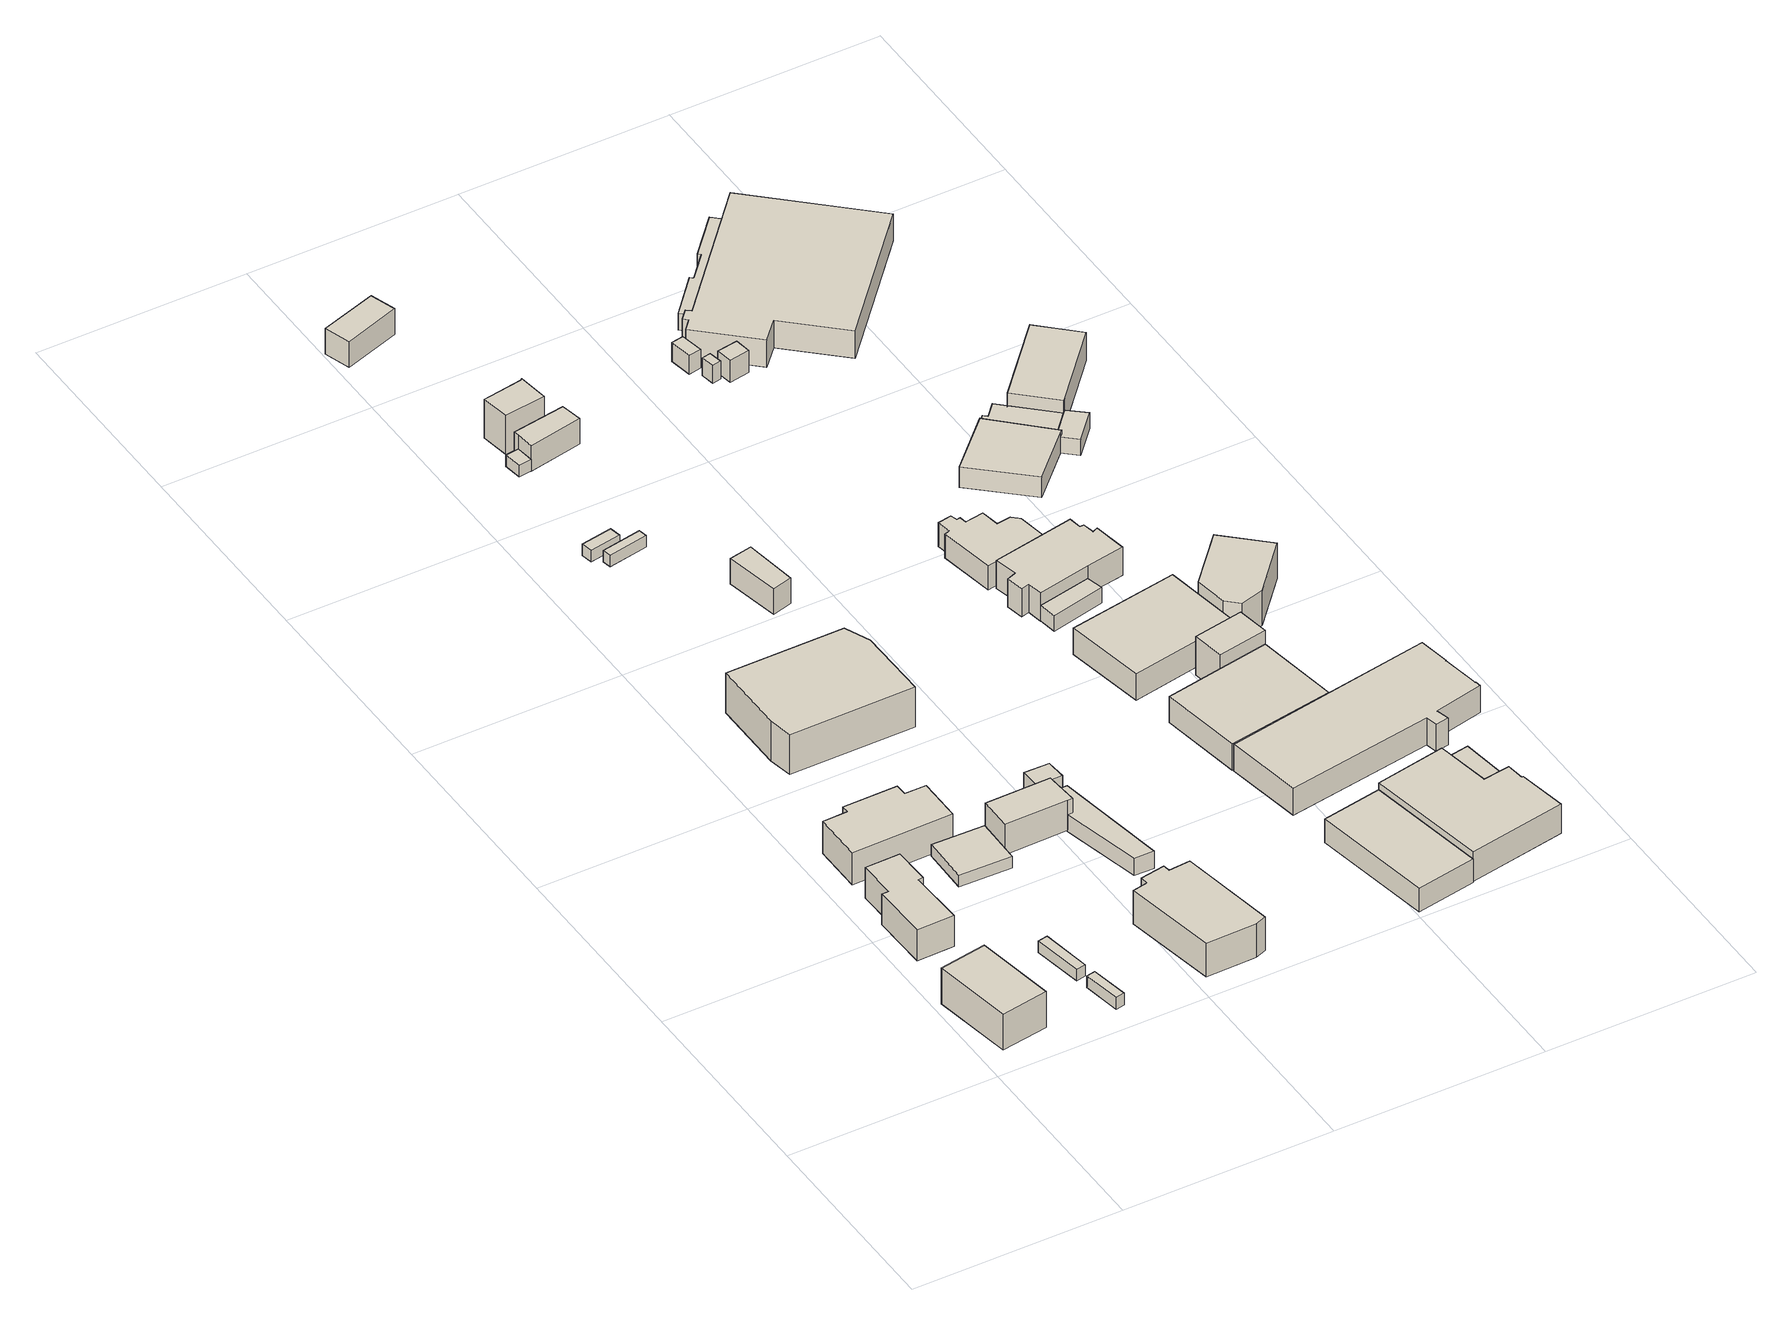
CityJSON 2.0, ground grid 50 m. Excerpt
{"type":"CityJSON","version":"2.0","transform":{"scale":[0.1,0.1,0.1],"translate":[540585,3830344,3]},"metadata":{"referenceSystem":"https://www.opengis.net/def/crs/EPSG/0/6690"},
"CityObjects":{
"building1":{"type":"Building","attributes":{"class":"3001","measuredHeight":9.4,"BuildingDetailAttribute.specifiedBuildingCoverageRate":0.6,"BuildingDetailAttribute.surveyYear":2017,"BuildingTsunamiRiskAttribute.description":"1","BuildingTsunamiRiskAttribute.rank":"1","BuildingTsunamiRiskAttribute.depth":0.01,"BuildingHighTideRiskAttribute.description":"1","BuildingHighTideRiskAttribute.rank":"2","BuildingHighTideRiskAttribute.depth":2.02,"BuildingIDAttribute.prefecture":"27","BuildingIDAttribute.city":"27125"},"geometry":[{"type":"Solid","lod":"1","boundaries":[[[[0,1,2,3]],[[2,4,5,3]],[[1,6,4,2]],[[0,7,6,1]],[[3,5,7,0]],[[4,6,7,5]]]]}]},
"building2":{"type":"Building","attributes":{"計測周辺長":65.52,"1/2500図郭":93,"区名":"住之江区","町丁目名称":"南港東２丁目","街区番号":1,"class":"3001","usage":"402","measuredHeight":8.1,"storeysAboveGround":2,"BuildingDetailAttribute.buildingRoofEdgeArea":196.67,"BuildingDetailAttribute.buildingStructureType":"610","BuildingDetailAttribute.buildingStructureOrgType":"2","BuildingDetailAttribute.detailedUsage":"1240","BuildingDetailAttribute.specifiedBuildingCoverageRate":0.6,"BuildingDetailAttribute.surveyYear":2017,"BuildingHighTideRiskAttribute.description":"1","BuildingHighTideRiskAttribute.rank":"2","BuildingHighTideRiskAttribute.depth":1.83,"BuildingIDAttribute.prefecture":"27","BuildingIDAttribute.city":"27125"},"geometry":[{"type":"Solid","lod":"1","boundaries":[[[[8,9,10,11,12,13,14,15]],[[14,16,17,15]],[[13,18,16,14]],[[12,19,18,13]],[[11,20,19,12]],[[10,21,20,11]],[[9,22,21,10]],[[8,23,22,9]],[[15,17,23,8]],[[16,18,19,20,21,22,23,17]]]]}]},
"building3":{"type":"Building","attributes":{"class":"3001","measuredHeight":3.2,"BuildingDetailAttribute.specifiedBuildingCoverageRate":0.6,"BuildingDetailAttribute.surveyYear":2017,"BuildingHighTideRiskAttribute.description":"1","BuildingHighTideRiskAttribute.rank":"2","BuildingHighTideRiskAttribute.depth":1.94,"BuildingIDAttribute.prefecture":"27","BuildingIDAttribute.city":"27125"},"geometry":[{"type":"Solid","lod":"1","boundaries":[[[[24,25,26,27]],[[26,28,29,27]],[[25,30,28,26]],[[24,31,30,25]],[[27,29,31,24]],[[28,30,31,29]]]]}]},
"building4":{"type":"Building","attributes":{"class":"3001","BuildingDetailAttribute.specifiedBuildingCoverageRate":0.6,"BuildingDetailAttribute.surveyYear":2017,"BuildingTsunamiRiskAttribute.description":"1","BuildingTsunamiRiskAttribute.rank":"1","BuildingTsunamiRiskAttribute.depth":0.05,"BuildingHighTideRiskAttribute.description":"1","BuildingHighTideRiskAttribute.rank":"2","BuildingHighTideRiskAttribute.depth":2.02,"BuildingIDAttribute.prefecture":"27","BuildingIDAttribute.city":"27125"},"geometry":[{"type":"Solid","lod":"1","boundaries":[[[[32,33,34,35]],[[34,36,37,35]],[[33,38,36,34]],[[32,39,38,33]],[[35,37,39,32]],[[36,38,39,37]]]]}]},
"building5":{"type":"Building","attributes":{"class":"3001","measuredHeight":8.5,"BuildingDetailAttribute.specifiedBuildingCoverageRate":0.6,"BuildingDetailAttribute.surveyYear":2017,"BuildingTsunamiRiskAttribute.description":"1","BuildingTsunamiRiskAttribute.rank":"1","BuildingTsunamiRiskAttribute.depth":0.13,"BuildingHighTideRiskAttribute.description":"1","BuildingHighTideRiskAttribute.rank":"2","BuildingHighTideRiskAttribute.depth":1.98,"BuildingIDAttribute.prefecture":"27","BuildingIDAttribute.city":"27125"},"geometry":[{"type":"Solid","lod":"1","boundaries":[[[[40,41,42,43,44,45,46,47]],[[46,48,49,47]],[[45,50,48,46]],[[44,51,50,45]],[[43,52,51,44]],[[42,53,52,43]],[[41,54,53,42]],[[40,55,54,41]],[[47,49,55,40]],[[48,50,51,52,53,54,55,49]]]]}]},
"building6":{"type":"Building","attributes":{"class":"3001","BuildingDetailAttribute.specifiedBuildingCoverageRate":0.6,"BuildingDetailAttribute.surveyYear":2017,"BuildingTsunamiRiskAttribute.description":"1","BuildingTsunamiRiskAttribute.rank":"1","BuildingTsunamiRiskAttribute.depth":0.12,"BuildingHighTideRiskAttribute.description":"1","BuildingHighTideRiskAttribute.rank":"2","BuildingHighTideRiskAttribute.depth":2.12,"BuildingIDAttribute.prefecture":"27","BuildingIDAttribute.city":"27125"},"geometry":[{"type":"Solid","lod":"1","boundaries":[[[[56,57,58,59]],[[58,60,61,59]],[[57,62,60,58]],[[56,63,62,57]],[[59,61,63,56]],[[60,62,63,61]]]]}]},
"building7":{"type":"Building","attributes":{"計測周辺長":106.14,"1/2500図郭":93,"区名":"住之江区","町丁目名称":"南港東２丁目","街区番号":1,"class":"3001","usage":"431","measuredHeight":10.5,"storeysAboveGround":2,"BuildingDetailAttribute.buildingRoofEdgeArea":721.87,"BuildingDetailAttribute.buildingStructureType":"610","BuildingDetailAttribute.buildingStructureOrgType":"2","BuildingDetailAttribute.detailedUsage":"1720","BuildingDetailAttribute.specifiedBuildingCoverageRate":0.6,"BuildingDetailAttribute.surveyYear":2017,"BuildingTsunamiRiskAttribute.description":"1","BuildingTsunamiRiskAttribute.rank":"1","BuildingTsunamiRiskAttribute.depth":0.16,"BuildingHighTideRiskAttribute.description":"1","BuildingHighTideRiskAttribute.rank":"2","BuildingHighTideRiskAttribute.depth":2.16,"BuildingIDAttribute.prefecture":"27","BuildingIDAttribute.city":"27125"},"geometry":[{"type":"Solid","lod":"1","boundaries":[[[[64,65,66,67,68,69]],[[68,70,71,69]],[[67,72,70,68]],[[66,73,72,67]],[[65,74,73,66]],[[64,75,74,65]],[[69,71,75,64]],[[70,72,73,74,75,71]]]]}]},
"building8":{"type":"Building","attributes":{"計測周辺長":80.01,"1/2500図郭":93,"区名":"住之江区","町丁目名称":"南港東２丁目","街区番号":1,"class":"3001","usage":"402","measuredHeight":8.8,"storeysAboveGround":1,"BuildingDetailAttribute.buildingRoofEdgeArea":364.06,"BuildingDetailAttribute.buildingStructureType":"610","BuildingDetailAttribute.buildingStructureOrgType":"2","BuildingDetailAttribute.detailedUsage":"1240","BuildingDetailAttribute.specifiedBuildingCoverageRate":0.6,"BuildingDetailAttribute.surveyYear":2017,"BuildingTsunamiRiskAttribute.description":"1","BuildingTsunamiRiskAttribute.rank":"1","BuildingTsunamiRiskAttribute.depth":0.03,"BuildingHighTideRiskAttribute.description":"1","BuildingHighTideRiskAttribute.rank":"2","BuildingHighTideRiskAttribute.depth":2.03,"BuildingIDAttribute.prefecture":"27","BuildingIDAttribute.city":"27125"},"geometry":[{"type":"Solid","lod":"1","boundaries":[[[[76,77,78,79,80,81,82,83,84]],[[83,85,86,84]],[[82,87,85,83]],[[81,88,87,82]],[[80,89,88,81]],[[79,90,89,80]],[[78,91,90,79]],[[77,92,91,78]],[[76,93,92,77]],[[84,86,93,76]],[[85,87,88,89,90,91,92,93,86]]]]}]},
"building9":{"type":"Building","attributes":{"計測周辺長":47.77,"1/2500図郭":93,"区名":"住之江区","町丁目名称":"南港東２丁目","街区番号":1,"class":"3001","usage":"402","measuredHeight":7.9,"storeysAboveGround":2,"BuildingDetailAttribute.buildingRoofEdgeArea":127,"BuildingDetailAttribute.buildingStructureType":"610","BuildingDetailAttribute.buildingStructureOrgType":"2","BuildingDetailAttribute.detailedUsage":"1240","BuildingDetailAttribute.specifiedBuildingCoverageRate":0.6,"BuildingDetailAttribute.surveyYear":2017,"BuildingTsunamiRiskAttribute.description":"1","BuildingTsunamiRiskAttribute.rank":"1","BuildingTsunamiRiskAttribute.depth":0.14,"BuildingHighTideRiskAttribute.description":"1","BuildingHighTideRiskAttribute.rank":"2","BuildingHighTideRiskAttribute.depth":2.15,"BuildingIDAttribute.prefecture":"27","BuildingIDAttribute.city":"27125"},"geometry":[{"type":"Solid","lod":"1","boundaries":[[[[94,95,96,97,98]],[[97,99,100,98]],[[96,101,99,97]],[[95,102,101,96]],[[94,103,102,95]],[[98,100,103,94]],[[99,101,102,103,100]]]]}]},
"building10":{"type":"Building","attributes":{"class":"3001","BuildingDetailAttribute.specifiedBuildingCoverageRate":0.6,"BuildingDetailAttribute.surveyYear":2017,"BuildingTsunamiRiskAttribute.description":"1","BuildingTsunamiRiskAttribute.rank":"1","BuildingTsunamiRiskAttribute.depth":0.18,"BuildingHighTideRiskAttribute.description":"1","BuildingHighTideRiskAttribute.rank":"2","BuildingHighTideRiskAttribute.depth":2.16,"BuildingIDAttribute.prefecture":"27","BuildingIDAttribute.city":"27125"},"geometry":[{"type":"Solid","lod":"1","boundaries":[[[[104,105,106,107]],[[106,108,109,107]],[[105,110,108,106]],[[104,111,110,105]],[[107,109,111,104]],[[108,110,111,109]]]]}]},
"building11":{"type":"Building","attributes":{"計測周辺長":65.31,"1/2500図郭":93,"区名":"住之江区","町丁目名称":"南港東２丁目","街区番号":1,"class":"3003","usage":"402","measuredHeight":4.4,"storeysAboveGround":1,"BuildingDetailAttribute.buildingRoofEdgeArea":138.44,"BuildingDetailAttribute.buildingStructureType":"610","BuildingDetailAttribute.buildingStructureOrgType":"2","BuildingDetailAttribute.detailedUsage":"1240","BuildingDetailAttribute.specifiedBuildingCoverageRate":0.6,"BuildingDetailAttribute.surveyYear":2017,"BuildingTsunamiRiskAttribute.description":"1","BuildingTsunamiRiskAttribute.rank":"1","BuildingTsunamiRiskAttribute.depth":0.28,"BuildingHighTideRiskAttribute.description":"1","BuildingHighTideRiskAttribute.rank":"2","BuildingHighTideRiskAttribute.depth":2.29,"BuildingIDAttribute.prefecture":"27","BuildingIDAttribute.city":"27125"},"geometry":[{"type":"Solid","lod":"1","boundaries":[[[[112,113,114,115,116,117]],[[116,118,119,117]],[[115,120,118,116]],[[114,121,120,115]],[[113,122,121,114]],[[112,123,122,113]],[[117,119,123,112]],[[118,120,121,122,123,119]]]]}]},
"building12":{"type":"Building","attributes":{"計測周辺長":22.01,"1/2500図郭":93,"区名":"住之江区","町丁目名称":"南港東２丁目","街区番号":1,"class":"3001","usage":"401","measuredHeight":7.2,"storeysAboveGround":2,"BuildingDetailAttribute.buildingRoofEdgeArea":29.84,"BuildingDetailAttribute.buildingStructureType":"610","BuildingDetailAttribute.buildingStructureOrgType":"2","BuildingDetailAttribute.detailedUsage":"1310","BuildingDetailAttribute.specifiedBuildingCoverageRate":0.6,"BuildingDetailAttribute.surveyYear":2017,"BuildingTsunamiRiskAttribute.description":"1","BuildingTsunamiRiskAttribute.rank":"1","BuildingTsunamiRiskAttribute.depth":0.37,"BuildingHighTideRiskAttribute.description":"1","BuildingHighTideRiskAttribute.rank":"2","BuildingHighTideRiskAttribute.depth":2.38,"BuildingIDAttribute.prefecture":"27","BuildingIDAttribute.city":"27125"},"geometry":[{"type":"Solid","lod":"1","boundaries":[[[[124,125,126,127]],[[126,128,129,127]],[[125,130,128,126]],[[124,131,130,125]],[[127,129,131,124]],[[128,130,131,129]]]]}]},
"building13":{"type":"Building","attributes":{"class":"3001","BuildingDetailAttribute.specifiedBuildingCoverageRate":0.6,"BuildingDetailAttribute.surveyYear":2017,"BuildingTsunamiRiskAttribute.description":"1","BuildingTsunamiRiskAttribute.rank":"1","BuildingTsunamiRiskAttribute.depth":0.21,"BuildingHighTideRiskAttribute.description":"1","BuildingHighTideRiskAttribute.rank":"2","BuildingHighTideRiskAttribute.depth":2.2,"BuildingIDAttribute.prefecture":"27","BuildingIDAttribute.city":"27125"},"geometry":[{"type":"Solid","lod":"1","boundaries":[[[[132,133,134,135]],[[134,136,137,135]],[[133,138,136,134]],[[132,139,138,133]],[[135,137,139,132]],[[136,138,139,137]]]]}]},
"building14":{"type":"Building","attributes":{"class":"3001","BuildingDetailAttribute.specifiedBuildingCoverageRate":0.6,"BuildingDetailAttribute.surveyYear":2017,"BuildingTsunamiRiskAttribute.description":"1","BuildingTsunamiRiskAttribute.rank":"1","BuildingTsunamiRiskAttribute.depth":0.36,"BuildingHighTideRiskAttribute.description":"1","BuildingHighTideRiskAttribute.rank":"2","BuildingHighTideRiskAttribute.depth":2.37,"BuildingIDAttribute.prefecture":"27","BuildingIDAttribute.city":"27125"},"geometry":[{"type":"Solid","lod":"1","boundaries":[[[[140,141,142,143]],[[142,144,145,143]],[[141,146,144,142]],[[140,147,146,141]],[[143,145,147,140]],[[144,146,147,145]]]]}]},
"building15":{"type":"Building","attributes":{"class":"3001","BuildingDetailAttribute.specifiedBuildingCoverageRate":0.6,"BuildingDetailAttribute.surveyYear":2017,"BuildingTsunamiRiskAttribute.description":"1","BuildingTsunamiRiskAttribute.rank":"1","BuildingTsunamiRiskAttribute.depth":0.3,"BuildingHighTideRiskAttribute.description":"1","BuildingHighTideRiskAttribute.rank":"2","BuildingHighTideRiskAttribute.depth":2.23,"BuildingIDAttribute.prefecture":"27","BuildingIDAttribute.city":"27125"},"geometry":[{"type":"Solid","lod":"1","boundaries":[[[[148,149,150,151]],[[150,152,153,151]],[[149,154,152,150]],[[148,155,154,149]],[[151,153,155,148]],[[152,154,155,153]]]]}]},
"building16":{"type":"Building","attributes":{"計測周辺長":36.61,"1/2500図郭":93,"区名":"住之江区","町丁目名称":"南港東３丁目","街区番号":1,"class":"3001","usage":"401","measuredHeight":6.7,"storeysAboveGround":2,"BuildingDetailAttribute.buildingRoofEdgeArea":68.38,"BuildingDetailAttribute.buildingStructureType":"610","BuildingDetailAttribute.buildingStructureOrgType":"2","BuildingDetailAttribute.detailedUsage":"1310","BuildingDetailAttribute.specifiedBuildingCoverageRate":0.6,"BuildingDetailAttribute.surveyYear":2017,"BuildingTsunamiRiskAttribute.description":"1","BuildingTsunamiRiskAttribute.rank":"2","BuildingTsunamiRiskAttribute.depth":0.59,"BuildingHighTideRiskAttribute.description":"1","BuildingHighTideRiskAttribute.rank":"2","BuildingHighTideRiskAttribute.depth":2.61,"BuildingIDAttribute.prefecture":"27","BuildingIDAttribute.city":"27125"},"geometry":[{"type":"Solid","lod":"1","boundaries":[[[[156,157,158,159]],[[158,160,161,159]],[[157,162,160,158]],[[156,163,162,157]],[[159,161,163,156]],[[160,162,163,161]]]]}]},
"building17":{"type":"Building","attributes":{"計測周辺長":34.4,"1/2500図郭":93,"区名":"住之江区","町丁目名称":"南港東３丁目","街区番号":1,"class":"3002","usage":"401","measuredHeight":10.2,"storeysAboveGround":3,"BuildingDetailAttribute.buildingRoofEdgeArea":70.69,"BuildingDetailAttribute.buildingStructureType":"603","BuildingDetailAttribute.buildingStructureOrgType":"3","BuildingDetailAttribute.detailedUsage":"1310","BuildingDetailAttribute.specifiedBuildingCoverageRate":0.6,"BuildingDetailAttribute.surveyYear":2017,"BuildingTsunamiRiskAttribute.description":"1","BuildingTsunamiRiskAttribute.rank":"1","BuildingTsunamiRiskAttribute.depth":0.39,"BuildingHighTideRiskAttribute.description":"1","BuildingHighTideRiskAttribute.rank":"2","BuildingHighTideRiskAttribute.depth":2.32,"BuildingIDAttribute.prefecture":"27","BuildingIDAttribute.city":"27125"},"geometry":[{"type":"Solid","lod":"1","boundaries":[[[[164,165,166,167,168]],[[167,169,170,168]],[[166,171,169,167]],[[165,172,171,166]],[[164,173,172,165]],[[168,170,173,164]],[[169,171,172,173,170]]]]}]},
"building18":{"type":"Building","attributes":{"class":"3001","measuredHeight":6.8,"BuildingDetailAttribute.specifiedBuildingCoverageRate":0.6,"BuildingDetailAttribute.surveyYear":2017,"BuildingTsunamiRiskAttribute.description":"1","BuildingTsunamiRiskAttribute.rank":"1","BuildingTsunamiRiskAttribute.depth":0.29,"BuildingHighTideRiskAttribute.description":"1","BuildingHighTideRiskAttribute.rank":"2","BuildingHighTideRiskAttribute.depth":2.18,"BuildingIDAttribute.prefecture":"27","BuildingIDAttribute.city":"27125"},"geometry":[{"type":"Solid","lod":"1","boundaries":[[[[174,175,176,177]],[[176,178,179,177]],[[175,180,178,176]],[[174,181,180,175]],[[177,179,181,174]],[[178,180,181,179]]]]}]},
"building19":{"type":"Building","attributes":{"計測周辺長":36.96,"1/2500図郭":93,"区名":"住之江区","町丁目名称":"南港東３丁目","街区番号":1,"class":"3001","usage":"401","measuredHeight":6.8,"storeysAboveGround":2,"BuildingDetailAttribute.buildingRoofEdgeArea":70.9,"BuildingDetailAttribute.buildingStructureType":"610","BuildingDetailAttribute.buildingStructureOrgType":"2","BuildingDetailAttribute.detailedUsage":"1310","BuildingDetailAttribute.specifiedBuildingCoverageRate":0.6,"BuildingDetailAttribute.surveyYear":2017,"BuildingTsunamiRiskAttribute.description":"1","BuildingTsunamiRiskAttribute.rank":"1","BuildingTsunamiRiskAttribute.depth":0.43,"BuildingHighTideRiskAttribute.description":"1","BuildingHighTideRiskAttribute.rank":"2","BuildingHighTideRiskAttribute.depth":2.37,"BuildingIDAttribute.prefecture":"27","BuildingIDAttribute.city":"27125"},"geometry":[{"type":"Solid","lod":"1","boundaries":[[[[182,183,184,185,186]],[[185,187,188,186]],[[184,189,187,185]],[[183,190,189,184]],[[182,191,190,183]],[[186,188,191,182]],[[187,189,190,191,188]]]]}]},
"building20":{"type":"Building","attributes":{"計測周辺長":88.08,"1/2500図郭":93,"区名":"住之江区","町丁目名称":"南港東１丁目","街区番号":5,"class":"3003","usage":"402","measuredHeight":6.2,"storeysAboveGround":1,"BuildingDetailAttribute.buildingRoofEdgeArea":428.59,"BuildingDetailAttribute.buildingStructureType":"610","BuildingDetailAttribute.buildingStructureOrgType":"2","BuildingDetailAttribute.detailedUsage":"1240","BuildingDetailAttribute.specifiedBuildingCoverageRate":0.6,"BuildingDetailAttribute.surveyYear":2017,"BuildingTsunamiRiskAttribute.description":"1","BuildingTsunamiRiskAttribute.rank":"1","BuildingTsunamiRiskAttribute.depth":0.4,"BuildingHighTideRiskAttribute.description":"1","BuildingHighTideRiskAttribute.rank":"2","BuildingHighTideRiskAttribute.depth":2.47,"BuildingIDAttribute.prefecture":"27","BuildingIDAttribute.city":"27125"},"geometry":[{"type":"Solid","lod":"1","boundaries":[[[[192,193,194,195]],[[194,196,197,195]],[[193,198,196,194]],[[192,199,198,193]],[[195,197,199,192]],[[196,198,199,197]]]]}]},
"building21":{"type":"Building","attributes":{"計測周辺長":107.44,"1/2500図郭":93,"区名":"住之江区","町丁目名称":"南港東１丁目","街区番号":5,"class":"3001","usage":"431","measuredHeight":6.9,"storeysAboveGround":1,"BuildingDetailAttribute.buildingRoofEdgeArea":612.67,"BuildingDetailAttribute.buildingStructureType":"610","BuildingDetailAttribute.buildingStructureOrgType":"2","BuildingDetailAttribute.detailedUsage":"1720","BuildingDetailAttribute.specifiedBuildingCoverageRate":0.6,"BuildingDetailAttribute.surveyYear":2017,"BuildingTsunamiRiskAttribute.description":"1","BuildingTsunamiRiskAttribute.rank":"1","BuildingTsunamiRiskAttribute.depth":0.42,"BuildingHighTideRiskAttribute.description":"1","BuildingHighTideRiskAttribute.rank":"2","BuildingHighTideRiskAttribute.depth":2.44,"BuildingIDAttribute.prefecture":"27","BuildingIDAttribute.city":"27125"},"geometry":[{"type":"Solid","lod":"1","boundaries":[[[[200,201,202,203,204]],[[203,205,206,204]],[[202,207,205,203]],[[201,208,207,202]],[[200,209,208,201]],[[204,206,209,200]],[[205,207,208,209,206]]]]}]},
"building22":{"type":"Building","attributes":{"計測周辺長":34.72,"1/2500図郭":93,"区名":"住之江区","町丁目名称":"南港東１丁目","街区番号":5,"class":"3003","usage":"401","measuredHeight":4.1,"storeysAboveGround":1,"BuildingDetailAttribute.buildingRoofEdgeArea":55.41,"BuildingDetailAttribute.buildingStructureType":"610","BuildingDetailAttribute.buildingStructureOrgType":"2","BuildingDetailAttribute.detailedUsage":"1310","BuildingDetailAttribute.specifiedBuildingCoverageRate":0.6,"BuildingDetailAttribute.surveyYear":2017,"BuildingTsunamiRiskAttribute.description":"1","BuildingTsunamiRiskAttribute.rank":"1","BuildingTsunamiRiskAttribute.depth":0.37,"BuildingHighTideRiskAttribute.description":"1","BuildingHighTideRiskAttribute.rank":"2","BuildingHighTideRiskAttribute.depth":2.37,"BuildingIDAttribute.prefecture":"27","BuildingIDAttribute.city":"27125"},"geometry":[{"type":"Solid","lod":"1","boundaries":[[[[210,211,212,213]],[[212,214,215,213]],[[211,216,214,212]],[[210,217,216,211]],[[213,215,217,210]],[[214,216,217,215]]]]}]},
"building23":{"type":"Building","attributes":{"計測周辺長":91.74,"1/2500図郭":93,"区名":"住之江区","町丁目名称":"南港東１丁目","街区番号":5,"class":"3001","usage":"431","measuredHeight":6.9,"storeysAboveGround":1,"BuildingDetailAttribute.buildingRoofEdgeArea":513.31,"BuildingDetailAttribute.buildingStructureType":"610","BuildingDetailAttribute.buildingStructureOrgType":"2","BuildingDetailAttribute.detailedUsage":"1720","BuildingDetailAttribute.specifiedBuildingCoverageRate":0.6,"BuildingDetailAttribute.surveyYear":2017,"BuildingTsunamiRiskAttribute.description":"1","BuildingTsunamiRiskAttribute.rank":"1","BuildingTsunamiRiskAttribute.depth":0.36,"BuildingHighTideRiskAttribute.description":"1","BuildingHighTideRiskAttribute.rank":"2","BuildingHighTideRiskAttribute.depth":2.35,"BuildingIDAttribute.prefecture":"27","BuildingIDAttribute.city":"27125"},"geometry":[{"type":"Solid","lod":"1","boundaries":[[[[218,219,220,221]],[[220,222,223,221]],[[219,224,222,220]],[[218,225,224,219]],[[221,223,225,218]],[[222,224,225,223]]]]}]},
"building24":{"type":"Building","attributes":{"計測周辺長":63.36,"1/2500図郭":93,"区名":"住之江区","町丁目名称":"南港東１丁目","街区番号":5,"class":"3001","usage":"441","measuredHeight":6.3,"storeysAboveGround":1,"BuildingDetailAttribute.buildingRoofEdgeArea":196.64,"BuildingDetailAttribute.buildingStructureType":"610","BuildingDetailAttribute.buildingStructureOrgType":"2","BuildingDetailAttribute.detailedUsage":"1424","BuildingDetailAttribute.specifiedBuildingCoverageRate":0.6,"BuildingDetailAttribute.surveyYear":2017,"BuildingTsunamiRiskAttribute.description":"1","BuildingTsunamiRiskAttribute.rank":"2","BuildingTsunamiRiskAttribute.depth":0.59,"BuildingHighTideRiskAttribute.description":"1","BuildingHighTideRiskAttribute.rank":"2","BuildingHighTideRiskAttribute.depth":2.61,"BuildingIDAttribute.prefecture":"27","BuildingIDAttribute.city":"27125"},"geometry":[{"type":"Solid","lod":"1","boundaries":[[[[226,227,228,229,230,231,232,233,234,235,236,237,238]],[[237,239,240,238]],[[236,241,239,237]],[[235,242,241,236]],[[234,243,242,235]],[[233,244,243,234]],[[232,245,244,233]],[[231,246,245,232]],[[230,247,246,231]],[[229,248,247,230]],[[228,249,248,229]],[[227,250,249,228]],[[226,251,250,227]],[[238,240,251,226]],[[239,241,242,243,244,245,246,247,248,249,250,251,240]]]]}]},
"building25":{"type":"Building","attributes":{"計測周辺長":106.31,"1/2500図郭":93,"区名":"住之江区","町丁目名称":"南港東１丁目","街区番号":5,"class":"3001","usage":"402","measuredHeight":7.8,"storeysAboveGround":1,"BuildingDetailAttribute.buildingRoofEdgeArea":611.54,"BuildingDetailAttribute.buildingStructureType":"610","BuildingDetailAttribute.buildingStructureOrgType":"2","BuildingDetailAttribute.detailedUsage":"1240","BuildingDetailAttribute.specifiedBuildingCoverageRate":0.6,"BuildingDetailAttribute.surveyYear":2017,"BuildingTsunamiRiskAttribute.description":"1","BuildingTsunamiRiskAttribute.rank":"1","BuildingTsunamiRiskAttribute.depth":0.27,"BuildingHighTideRiskAttribute.description":"1","BuildingHighTideRiskAttribute.rank":"2","BuildingHighTideRiskAttribute.depth":2.25,"BuildingIDAttribute.prefecture":"27","BuildingIDAttribute.city":"27125"},"geometry":[{"type":"Solid","lod":"1","boundaries":[[[[252,253,254,255,256,257,258,259]],[[258,260,261,259]],[[257,262,260,258]],[[256,263,262,257]],[[255,264,263,256]],[[254,265,264,255]],[[253,266,265,254]],[[252,267,266,253]],[[259,261,267,252]],[[260,262,263,264,265,266,267,261]]]]}]},
"building26":{"type":"Building","attributes":{"計測周辺長":76.87,"1/2500図郭":93,"区名":"住之江区","町丁目名称":"南港東１丁目","街区番号":5,"class":"3001","usage":"401","measuredHeight":7.5,"storeysAboveGround":2,"BuildingDetailAttribute.buildingRoofEdgeArea":305.38,"BuildingDetailAttribute.buildingStructureType":"603","BuildingDetailAttribute.buildingStructureOrgType":"3","BuildingDetailAttribute.detailedUsage":"1310","BuildingDetailAttribute.specifiedBuildingCoverageRate":0.6,"BuildingDetailAttribute.surveyYear":2017,"BuildingTsunamiRiskAttribute.description":"1","BuildingTsunamiRiskAttribute.rank":"1","BuildingTsunamiRiskAttribute.depth":0.43,"BuildingHighTideRiskAttribute.description":"1","BuildingHighTideRiskAttribute.rank":"2","BuildingHighTideRiskAttribute.depth":2.44,"BuildingIDAttribute.prefecture":"27","BuildingIDAttribute.city":"27125"},"geometry":[{"type":"Solid","lod":"1","boundaries":[[[[268,269,270,271,272,273,274,275,276,277,278,279,280]],[[279,281,282,280]],[[278,283,281,279]],[[277,284,283,278]],[[276,285,284,277]],[[275,286,285,276]],[[274,287,286,275]],[[273,288,287,274]],[[272,289,288,273]],[[271,290,289,272]],[[270,291,290,271]],[[269,292,291,270]],[[268,293,292,269]],[[280,282,293,268]],[[281,283,284,285,286,287,288,289,290,291,292,293,282]]]]}]},
"building27":{"type":"Building","attributes":{"class":"3001","measuredHeight":5,"BuildingDetailAttribute.specifiedBuildingCoverageRate":0.6,"BuildingDetailAttribute.surveyYear":2017,"BuildingTsunamiRiskAttribute.description":"1","BuildingTsunamiRiskAttribute.rank":"2","BuildingTsunamiRiskAttribute.depth":0.69,"BuildingHighTideRiskAttribute.description":"1","BuildingHighTideRiskAttribute.rank":"2","BuildingHighTideRiskAttribute.depth":2.69,"BuildingIDAttribute.prefecture":"27","BuildingIDAttribute.city":"27125"},"geometry":[{"type":"Solid","lod":"1","boundaries":[[[[294,295,296,297]],[[296,298,299,297]],[[295,300,298,296]],[[294,301,300,295]],[[297,299,301,294]],[[298,300,301,299]]]]}]},
"building28":{"type":"Building","attributes":{"class":"3001","measuredHeight":4.7,"BuildingDetailAttribute.specifiedBuildingCoverageRate":0.6,"BuildingDetailAttribute.surveyYear":2017,"BuildingTsunamiRiskAttribute.description":"1","BuildingTsunamiRiskAttribute.rank":"2","BuildingTsunamiRiskAttribute.depth":0.69,"BuildingHighTideRiskAttribute.description":"1","BuildingHighTideRiskAttribute.rank":"2","BuildingHighTideRiskAttribute.depth":2.69,"BuildingIDAttribute.prefecture":"27","BuildingIDAttribute.city":"27125"},"geometry":[{"type":"Solid","lod":"1","boundaries":[[[[302,303,304,305]],[[304,306,307,305]],[[303,308,306,304]],[[302,309,308,303]],[[305,307,309,302]],[[306,308,309,307]]]]}]},
"building29":{"type":"Building","attributes":{"計測周辺長":107.44,"1/2500図郭":93,"区名":"住之江区","町丁目名称":"南港東１丁目","街区番号":5,"class":"3001","usage":"431","measuredHeight":10.2,"storeysAboveGround":1,"BuildingDetailAttribute.buildingRoofEdgeArea":612.67,"BuildingDetailAttribute.buildingStructureType":"610","BuildingDetailAttribute.buildingStructureOrgType":"2","BuildingDetailAttribute.detailedUsage":"1720","BuildingDetailAttribute.specifiedBuildingCoverageRate":0.6,"BuildingDetailAttribute.surveyYear":2017,"BuildingTsunamiRiskAttribute.description":"1","BuildingTsunamiRiskAttribute.rank":"1","BuildingTsunamiRiskAttribute.depth":0.24,"BuildingHighTideRiskAttribute.description":"1","BuildingHighTideRiskAttribute.rank":"2","BuildingHighTideRiskAttribute.depth":2.25,"BuildingIDAttribute.prefecture":"27","BuildingIDAttribute.city":"27125"},"geometry":[{"type":"Solid","lod":"1","boundaries":[[[[310,311,312,313]],[[312,314,315,313]],[[311,316,314,312]],[[310,317,316,311]],[[313,315,317,310]],[[314,316,317,315]]]]}]},
"building30":{"type":"Building","attributes":{"計測周辺長":143.97,"1/2500図郭":93,"区名":"住之江区","町丁目名称":"南港東１丁目","街区番号":5,"class":"3001","usage":"431","measuredHeight":7.1,"storeysAboveGround":1,"BuildingDetailAttribute.buildingRoofEdgeArea":956.56,"BuildingDetailAttribute.buildingStructureType":"610","BuildingDetailAttribute.buildingStructureOrgType":"2","BuildingDetailAttribute.detailedUsage":"1720","BuildingDetailAttribute.specifiedBuildingCoverageRate":0.6,"BuildingDetailAttribute.surveyYear":2017,"BuildingTsunamiRiskAttribute.description":"1","BuildingTsunamiRiskAttribute.rank":"1","BuildingTsunamiRiskAttribute.depth":0.03,"BuildingHighTideRiskAttribute.description":"1","BuildingHighTideRiskAttribute.rank":"2","BuildingHighTideRiskAttribute.depth":2.43,"BuildingIDAttribute.prefecture":"27","BuildingIDAttribute.city":"27125"},"geometry":[{"type":"Solid","lod":"1","boundaries":[[[[318,319,320,321,322,323,324,325,326,327,328,329,330]],[[329,331,332,330]],[[328,333,331,329]],[[327,334,333,328]],[[326,335,334,327]],[[325,336,335,326]],[[324,337,336,325]],[[323,338,337,324]],[[322,339,338,323]],[[321,340,339,322]],[[320,341,340,321]],[[319,342,341,320]],[[318,343,342,319]],[[330,332,343,318]],[[331,333,334,335,336,337,338,339,340,341,342,343,332]]]]}]},
"building31":{"type":"Building","attributes":{"class":"3001","measuredHeight":5.8,"BuildingDetailAttribute.specifiedBuildingCoverageRate":0.6,"BuildingDetailAttribute.surveyYear":2017,"BuildingTsunamiRiskAttribute.description":"1","BuildingTsunamiRiskAttribute.rank":"2","BuildingTsunamiRiskAttribute.depth":0.6,"BuildingHighTideRiskAttribute.description":"1","BuildingHighTideRiskAttribute.rank":"2","BuildingHighTideRiskAttribute.depth":2.57,"BuildingIDAttribute.prefecture":"27","BuildingIDAttribute.city":"27125"},"geometry":[{"type":"Solid","lod":"1","boundaries":[[[[344,345,346,347]],[[346,348,349,347]],[[345,350,348,346]],[[344,351,350,345]],[[347,349,351,344]],[[348,350,351,349]]]]}]},
"building32":{"type":"Building","attributes":{"計測周辺長":39.84,"1/2500図郭":93,"区名":"住之江区","町丁目名称":"南港東１丁目","街区番号":5,"class":"3003","usage":"402","measuredHeight":4.5,"storeysAboveGround":1,"BuildingDetailAttribute.buildingRoofEdgeArea":88.22,"BuildingDetailAttribute.buildingStructureType":"610","BuildingDetailAttribute.buildingStructureOrgType":"2","BuildingDetailAttribute.detailedUsage":"1240","BuildingDetailAttribute.specifiedBuildingCoverageRate":0.6,"BuildingDetailAttribute.surveyYear":2017,"BuildingTsunamiRiskAttribute.description":"1","BuildingTsunamiRiskAttribute.rank":"1","BuildingTsunamiRiskAttribute.depth":0.07,"BuildingHighTideRiskAttribute.description":"1","BuildingHighTideRiskAttribute.rank":"2","BuildingHighTideRiskAttribute.depth":2.05,"BuildingIDAttribute.prefecture":"27","BuildingIDAttribute.city":"27125"},"geometry":[{"type":"Solid","lod":"1","boundaries":[[[[352,353,354,355]],[[354,356,357,355]],[[353,358,356,354]],[[352,359,358,353]],[[355,357,359,352]],[[356,358,359,357]]]]}]},
"building33":{"type":"Building","attributes":{"計測周辺長":66.05,"1/2500図郭":93,"区名":"住之江区","町丁目名称":"南港東１丁目","街区番号":4,"class":"3003","usage":"402","measuredHeight":5.4,"storeysAboveGround":1,"BuildingDetailAttribute.buildingRoofEdgeArea":272.89,"BuildingDetailAttribute.buildingStructureType":"610","BuildingDetailAttribute.buildingStructureOrgType":"2","BuildingDetailAttribute.detailedUsage":"1250","BuildingDetailAttribute.specifiedBuildingCoverageRate":0.6,"BuildingDetailAttribute.surveyYear":2017,"BuildingTsunamiRiskAttribute.description":"1","BuildingTsunamiRiskAttribute.rank":"2","BuildingTsunamiRiskAttribute.depth":0.61,"BuildingHighTideRiskAttribute.description":"1","BuildingHighTideRiskAttribute.rank":"2","BuildingHighTideRiskAttribute.depth":2.61,"BuildingIDAttribute.prefecture":"27","BuildingIDAttribute.city":"27125"},"geometry":[{"type":"Solid","lod":"1","boundaries":[[[[360,361,362,363,364]],[[363,365,366,364]],[[362,367,365,363]],[[361,368,367,362]],[[360,369,368,361]],[[364,366,369,360]],[[365,367,368,369,366]]]]}]},
"building34":{"type":"Building","attributes":{"計測周辺長":61.98,"1/2500図郭":93,"区名":"住之江区","町丁目名称":"南港東１丁目","街区番号":5,"class":"3001","usage":"431","measuredHeight":9.3,"storeysAboveGround":2,"BuildingDetailAttribute.buildingRoofEdgeArea":247.87,"BuildingDetailAttribute.buildingStructureType":"610","BuildingDetailAttribute.buildingStructureOrgType":"2","BuildingDetailAttribute.detailedUsage":"1720","BuildingDetailAttribute.specifiedBuildingCoverageRate":0.6,"BuildingDetailAttribute.surveyYear":2017,"BuildingTsunamiRiskAttribute.description":"1","BuildingTsunamiRiskAttribute.rank":"2","BuildingTsunamiRiskAttribute.depth":0.57,"BuildingHighTideRiskAttribute.description":"1","BuildingHighTideRiskAttribute.rank":"2","BuildingHighTideRiskAttribute.depth":2.55,"BuildingIDAttribute.prefecture":"27","BuildingIDAttribute.city":"27125"},"geometry":[{"type":"Solid","lod":"1","boundaries":[[[[370,371,372,373,374,375]],[[374,376,377,375]],[[373,378,376,374]],[[372,379,378,373]],[[371,380,379,372]],[[370,381,380,371]],[[375,377,381,370]],[[376,378,379,380,381,377]]]]}]},
"building35":{"type":"Building","attributes":{"class":"3003","measuredHeight":4.5,"BuildingDetailAttribute.specifiedBuildingCoverageRate":0.6,"BuildingDetailAttribute.surveyYear":2017,"BuildingTsunamiRiskAttribute.description":"1","BuildingTsunamiRiskAttribute.rank":"2","BuildingTsunamiRiskAttribute.depth":0.64,"BuildingHighTideRiskAttribute.description":"1","BuildingHighTideRiskAttribute.rank":"2","BuildingHighTideRiskAttribute.depth":2.6,"BuildingIDAttribute.prefecture":"27","BuildingIDAttribute.city":"27125"},"geometry":[{"type":"Solid","lod":"1","boundaries":[[[[382,383,384,385,386,387,388,389]],[[388,390,391,389]],[[387,392,390,388]],[[386,393,392,387]],[[385,394,393,386]],[[384,395,394,385]],[[383,396,395,384]],[[382,397,396,383]],[[389,391,397,382]],[[390,392,393,394,395,396,397,391]]]]}]},
"building36":{"type":"Building","attributes":{"計測周辺長":66.05,"1/2500図郭":93,"区名":"住之江区","町丁目名称":"南港東１丁目","街区番号":4,"class":"3003","usage":"402","measuredHeight":3.9,"storeysAboveGround":1,"BuildingDetailAttribute.buildingRoofEdgeArea":272.89,"BuildingDetailAttribute.buildingStructureType":"610","BuildingDetailAttribute.buildingStructureOrgType":"2","BuildingDetailAttribute.detailedUsage":"1250","BuildingDetailAttribute.specifiedBuildingCoverageRate":0.6,"BuildingDetailAttribute.surveyYear":2017,"BuildingTsunamiRiskAttribute.description":"1","BuildingTsunamiRiskAttribute.rank":"1","BuildingTsunamiRiskAttribute.depth":0.44,"BuildingHighTideRiskAttribute.description":"1","BuildingHighTideRiskAttribute.rank":"2","BuildingHighTideRiskAttribute.depth":2.44,"BuildingIDAttribute.prefecture":"27","BuildingIDAttribute.city":"27125"},"geometry":[{"type":"Solid","lod":"1","boundaries":[[[[398,399,400]],[[399,401,402,400]],[[398,403,401,399]],[[400,402,403,398]],[[401,403,402]]]]}]},
"building37":{"type":"Building","attributes":{"計測周辺長":45.86,"1/2500図郭":93,"区名":"住之江区","町丁目名称":"南港東１丁目","街区番号":4,"class":"3001","usage":"402","measuredHeight":3.9,"storeysAboveGround":1,"BuildingDetailAttribute.buildingRoofEdgeArea":104.71,"BuildingDetailAttribute.buildingStructureType":"610","BuildingDetailAttribute.buildingStructureOrgType":"2","BuildingDetailAttribute.detailedUsage":"1250","BuildingDetailAttribute.specifiedBuildingCoverageRate":0.6,"BuildingDetailAttribute.surveyYear":2017,"BuildingTsunamiRiskAttribute.description":"1","BuildingTsunamiRiskAttribute.rank":"1","BuildingTsunamiRiskAttribute.depth":0.38,"BuildingHighTideRiskAttribute.description":"1","BuildingHighTideRiskAttribute.rank":"2","BuildingHighTideRiskAttribute.depth":2.37,"BuildingIDAttribute.prefecture":"27","BuildingIDAttribute.city":"27125"},"geometry":[{"type":"Solid","lod":"1","boundaries":[[[[404,398,400,405,406,407,408]],[[407,409,410,408]],[[406,411,409,407]],[[405,412,411,406]],[[400,402,412,405]],[[398,403,402,400]],[[404,413,403,398]],[[408,410,413,404]],[[409,411,412,402,403,413,410]]]]}]},
"building38":{"type":"Building","attributes":{"計測周辺長":160.42,"1/2500図郭":93,"区名":"住之江区","町丁目名称":"南港東１丁目","街区番号":4,"class":"3001","usage":"441","measuredHeight":7.2,"storeysAboveGround":1,"BuildingDetailAttribute.buildingRoofEdgeArea":1417.17,"BuildingDetailAttribute.buildingStructureType":"610","BuildingDetailAttribute.buildingStructureOrgType":"2","BuildingDetailAttribute.detailedUsage":"1510","BuildingDetailAttribute.specifiedBuildingCoverageRate":0.6,"BuildingDetailAttribute.surveyYear":2017,"BuildingTsunamiRiskAttribute.description":"1","BuildingTsunamiRiskAttribute.rank":"2","BuildingTsunamiRiskAttribute.depth":0.91,"BuildingHighTideRiskAttribute.description":"1","BuildingHighTideRiskAttribute.rank":"2","BuildingHighTideRiskAttribute.depth":2.5,"BuildingIDAttribute.prefecture":"27","BuildingIDAttribute.city":"27125"},"geometry":[{"type":"Solid","lod":"1","boundaries":[[[[414,415,416,417,418,419,420,421,422,423]],[[422,424,425,423]],[[421,426,424,422]],[[420,427,426,421]],[[419,428,427,420]],[[418,429,428,419]],[[417,430,429,418]],[[416,431,430,417]],[[415,432,431,416]],[[414,433,432,415]],[[423,425,433,414]],[[424,426,427,428,429,430,431,432,433,425]]]]}]},
"building39":{"type":"Building","attributes":{"計測周辺長":27.97,"1/2500図郭":93,"区名":"住之江区","町丁目名称":"南港東１丁目","街区番号":4,"class":"3003","usage":"402","measuredHeight":4.2,"storeysAboveGround":1,"BuildingDetailAttribute.buildingRoofEdgeArea":44.83,"BuildingDetailAttribute.buildingStructureType":"610","BuildingDetailAttribute.buildingStructureOrgType":"2","BuildingDetailAttribute.detailedUsage":"1250","BuildingDetailAttribute.specifiedBuildingCoverageRate":0.6,"BuildingDetailAttribute.surveyYear":2017,"BuildingTsunamiRiskAttribute.description":"1","BuildingTsunamiRiskAttribute.rank":"1","BuildingTsunamiRiskAttribute.depth":0.44,"BuildingHighTideRiskAttribute.description":"1","BuildingHighTideRiskAttribute.rank":"2","BuildingHighTideRiskAttribute.depth":2.44,"BuildingIDAttribute.prefecture":"27","BuildingIDAttribute.city":"27125"},"geometry":[{"type":"Solid","lod":"1","boundaries":[[[[434,435,436,437,438,439,440]],[[439,441,442,440]],[[438,443,441,439]],[[437,444,443,438]],[[436,445,444,437]],[[435,446,445,436]],[[434,447,446,435]],[[440,442,447,434]],[[441,443,444,445,446,447,442]]]]}]},
"building40":{"type":"Building","attributes":{"計測周辺長":68.39,"1/2500図郭":93,"区名":"住之江区","町丁目名称":"南港東１丁目","街区番号":4,"class":"3003","usage":"402","measuredHeight":7.3,"storeysAboveGround":1,"BuildingDetailAttribute.buildingRoofEdgeArea":264.43,"BuildingDetailAttribute.buildingStructureType":"610","BuildingDetailAttribute.buildingStructureOrgType":"2","BuildingDetailAttribute.detailedUsage":"1250","BuildingDetailAttribute.specifiedBuildingCoverageRate":0.6,"BuildingDetailAttribute.surveyYear":2017,"BuildingTsunamiRiskAttribute.description":"1","BuildingTsunamiRiskAttribute.rank":"2","BuildingTsunamiRiskAttribute.depth":0.6,"BuildingHighTideRiskAttribute.description":"1","BuildingHighTideRiskAttribute.rank":"2","BuildingHighTideRiskAttribute.depth":2.55,"BuildingIDAttribute.prefecture":"27","BuildingIDAttribute.city":"27125"},"geometry":[{"type":"Solid","lod":"1","boundaries":[[[[448,449,450,451,452]],[[451,453,454,452]],[[450,455,453,451]],[[449,456,455,450]],[[448,457,456,449]],[[452,454,457,448]],[[453,455,456,457,454]]]]}]}
},
"vertices":[
[15,250,9],[128,269,9],[160,76,9],[47,58,9],[160,76,103],[47,58,103],[128,269,103],[15,250,103],
[39,530,10],[56,530,10],[54,621,10],[137,622,10],[139,532,10],[127,531,10],[131,395,10],[42,393,10],[131,395,91],[42,393,91],[127,531,91],[139,532,91],[137,622,91],[54,621,91],[56,530,91],[39,530,91],
[296,143,10],[317,147,10],[333,56,10],[311,52,10],[333,56,41],[311,52,41],[317,147,41],[296,143,41],
[268,291,10],[292,295,10],[312,176,10],[289,172,10],[312,176,40],[289,172,40],[292,295,40],[268,291,40],
[52,787,11],[111,788,11],[111,806,11],[240,807,11],[241,779,11],[292,779,11],[292,672,11],[52,669,11],[292,672,96],[52,669,96],[292,779,96],[241,779,96],[240,807,96],[111,806,96],[111,788,96],[52,787,96],
[236,553,11],[238,668,11],[363,665,11],[361,550,11],[363,665,41],[361,550,41],[238,668,41],[236,553,41],
[125,1041,9],[114,1099,9],[114,1279,9],[395,1280,9],[421,1220,9],[423,1043,9],[421,1220,114],[423,1043,114],[395,1280,114],[114,1279,114],[114,1099,114],[125,1041,114],
[484,275,6],[520,282,6],[518,301,6],[578,311,6],[580,294,6],[632,298,6],[672,64,6],[645,55,6],[525,52,6],[645,55,94],[525,52,94],[672,64,94],[632,298,94],[580,294,94],[578,311,94],[518,301,94],[520,282,94],[484,275,94],
[533,599,8],[520,599,8],[370,597,8],[372,677,8],[527,679,8],[372,677,88],[527,679,88],[370,597,88],[520,599,88],[533,599,88],
[119,1861,11],[194,1874,11],[199,1847,11],[124,1834,11],[199,1847,41],[124,1834,41],[194,1874,41],[119,1861,41],
[533,599,6],[527,679,6],[567,679,6],[612,407,6],[565,407,6],[520,599,6],[565,407,51],[520,599,51],[612,407,51],[567,679,51],[527,679,51],[533,599,51],
[497,683,6],[496,733,6],[556,732,6],[559,684,6],[556,732,77],[559,684,77],[496,733,77],[497,683,77],
[146,1823,10],[242,1840,10],[246,1819,10],[150,1802,10],[246,1819,40],[150,1802,40],[242,1840,40],[146,1823,40],
[426,1206,9],[454,1207,9],[455,1159,9],[427,1158,9],[455,1159,39],[427,1158,39],[454,1207,39],[426,1206,39],
[169,2149,10],[138,2145,10],[132,2188,10],[164,2192,10],[132,2188,40],[164,2192,40],[138,2145,40],[169,2149,40],
[335,1634,6],[390,1645,6],[409,1517,6],[361,1504,6],[409,1517,73],[361,1504,73],[390,1645,73],[335,1634,73],
[141,2290,9],[236,2305,9],[241,2308,9],[251,2236,9],[152,2222,9],[251,2236,111],[152,2222,111],[241,2308,111],[236,2305,111],[141,2290,111],
[1,2689,7],[135,2732,7],[155,2671,7],[21,2627,7],[155,2671,75],[21,2627,75],[135,2732,75],[1,2689,75],
[164,2192,9],[162,2205,9],[289,2225,9],[299,2174,9],[169,2149,9],[299,2174,76],[169,2149,76],[289,2225,76],[162,2205,76],[164,2192,76],
[1147,35,7],[1004,9,7],[952,300,7],[1095,325,7],[952,300,69],[1095,325,69],[1004,9,69],[1147,35,69],
[1162,638,8],[908,595,8],[876,792,8],[1011,816,8],[1130,837,8],[1011,816,77],[1130,837,77],[876,792,77],[908,595,77],[1162,638,77],
[944,1233,8],[954,1193,8],[824,1164,8],[817,1207,8],[824,1164,49],[817,1207,49],[954,1193,49],[944,1233,49],
[820,1082,7],[1082,1127,7],[1114,937,7],[855,889,7],[1114,937,76],[855,889,76],[1082,1127,76],[820,1082,76],
[754,1483,6],[767,1487,6],[761,1521,6],[794,1527,6],[799,1511,6],[807,1512,6],[810,1495,6],[855,1502,6],[862,1457,6],[896,1462,6],[913,1447,6],[925,1376,6],[777,1349,6],[925,1376,69],[777,1349,69],[913,1447,69],[896,1462,69],[862,1457,69],[855,1502,69],[810,1495,69],[807,1512,69],[799,1511,69],[794,1527,69],[761,1521,69],[767,1487,69],[754,1483,69],
[1286,226,10],[1350,235,10],[1355,193,10],[1359,193,10],[1380,77,10],[1147,35,10],[1095,325,10],[1263,356,10],[1095,325,87],[1263,356,87],[1147,35,87],[1380,77,87],[1359,193,87],[1355,193,87],[1350,235,87],[1286,226,87],
[811,1244,7],[791,1239,7],[783,1281,7],[806,1289,7],[793,1344,7],[990,1381,7],[995,1351,7],[1005,1351,7],[1010,1323,7],[1023,1329,7],[1036,1249,7],[944,1233,7],[817,1207,7],[944,1233,81],[817,1207,81],[1036,1249,81],[1023,1329,81],[1010,1323,81],[1005,1351,81],[995,1351,81],[990,1381,81],[793,1344,81],[806,1289,81],[783,1281,81],[791,1239,81],[811,1244,81],
[597,2309,7],[626,2314,7],[636,2260,7],[606,2255,7],[636,2260,57],[606,2255,57],[626,2314,57],[597,2309,57],
[626,2237,8],[647,2241,8],[653,2208,8],[632,2204,8],[653,2208,55],[632,2204,55],[647,2241,55],[626,2237,55],
[1011,816,11],[998,893,11],[1117,914,11],[1130,837,11],[1117,914,113],[1130,837,113],[998,893,113],[1011,816,113],
[1419,603,7],[1435,512,7],[1436,512,7],[1438,498,7],[1321,472,7],[1329,442,7],[1297,436,7],[1291,464,7],[942,408,7],[910,593,7],[918,593,7],[1407,678,7],[1420,603,7],[1407,678,78],[1420,603,78],[918,593,78],[910,593,78],[942,408,78],[1291,464,78],[1297,436,78],[1329,442,78],[1321,472,78],[1438,498,78],[1436,512,78],[1435,512,78],[1419,603,78],
[657,2228,8],[707,2236,8],[713,2197,8],[664,2188,8],[713,2197,66],[664,2188,66],[707,2236,66],[657,2228,66],
[1331,368,11],[1350,235,11],[1286,226,11],[1263,356,11],[1286,226,55],[1263,356,55],[1350,235,55],[1331,368,55],
[1126,1650,7],[1022,1548,7],[894,1662,7],[1010,1775,7],[1134,1657,7],[1010,1775,61],[1134,1657,61],[894,1662,61],[1022,1548,61],[1126,1650,61],
[1112,974,9],[1098,1052,9],[1203,1167,9],[1301,1078,9],[1197,963,9],[1141,947,9],[1197,963,102],[1141,947,102],[1301,1078,102],[1203,1167,102],[1098,1052,102],[1112,974,102],
[659,2389,7],[738,2477,7],[745,2471,7],[796,2527,7],[790,2533,7],[872,2623,7],[894,2603,7],[681,2369,7],[894,2603,51],[681,2369,51],[872,2623,51],[790,2533,51],[796,2527,51],[745,2471,51],[738,2477,51],[659,2389,51],
[1128,1665,10],[1134,1657,10],[1010,1775,10],[1134,1657,48],[1010,1775,48],[1128,1665,48],
[1174,1716,10],[1027,1794,10],[1036,1786,10],[1064,1816,10],[1087,1795,10],[1064,1816,48],[1087,1795,48],[1036,1786,48],[1027,1794,48],[1174,1716,48],
[802,2248,0],[758,2201,0],[633,2315,0],[654,2338,0],[644,2347,0],[664,2369,0],[675,2360,0],[935,2647,0],[1186,2419,0],[928,2134,0],[1186,2419,72],[928,2134,72],[935,2647,72],[675,2360,72],[664,2369,72],[644,2347,72],[654,2338,72],[633,2315,72],[758,2201,72],[802,2248,72],
[1178,1720,9],[1218,1687,9],[1158,1621,9],[1126,1650,9],[1134,1657,9],[1128,1665,9],[1174,1716,9],[1128,1665,51],[1174,1716,51],[1134,1657,51],[1126,1650,51],[1158,1621,51],[1218,1687,51],[1178,1720,51],
[1174,1716,7],[1087,1795,7],[1238,1961,7],[1325,1881,7],[1178,1720,7],[1325,1881,81],[1178,1720,81],[1238,1961,81],[1087,1795,81],[1174,1716,81]
]}
